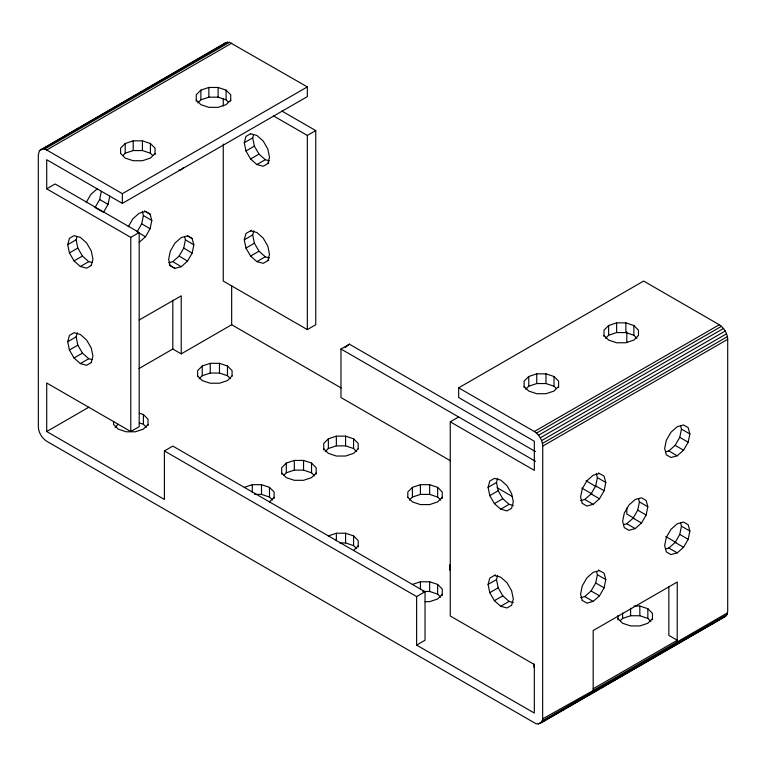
<?xml version="1.0" encoding="UTF-8"?>
<svg xmlns="http://www.w3.org/2000/svg" width="766" height="766" viewBox="0 0 766 766"><rect width="100%" height="100%" fill="white"/><g stroke="black" fill="none" stroke-linecap="round" stroke-linejoin="round"><path stroke-width="1.15" d="M138.981 368.551L172.819 349.018L181.226 353.873L181.226 295.829L139.192 319.996M416.627 645.106L534.333 713.06L534.333 664.524L450.255 615.979L450.255 421.827L534.333 470.362L534.333 441.235L458.662 397.554L458.662 387.845L534.333 431.526C539.216 434.676 542.462 440.278 542.74 446.09L542.644 716.44C544.023 721.352 538.862 726.264 534.333 722.769L46.707 441.245C41.584 437.922 38.07 431.813 38.348 425.647L38.3 154.856L39.43 150.653L225.721 42.628L229.494 42.293L307.338 86.903L307.338 96.612L122.368 203.392L46.707 159.711L46.707 188.838L130.785 237.374L139.192 232.519L139.192 426.681L130.785 431.536L46.707 382.99L46.707 431.536L164.412 499.489L164.412 450.944L172.819 446.09L425.034 591.716L425.034 640.252L416.627 645.106L416.627 596.57L164.412 450.944M458.662 387.845L643.632 281.055L719.293 324.746C724.186 327.886 727.422 333.497 727.7 339.309L727.7 611.124L727.001 614.6L724.684 616.841L539.973 723.516M593.181 690.52L677.192 641.937L677.259 582.007L593.181 630.542L593.181 690.52L542.701 718.843M102.52 211.828L95.051 207.509L99.666 199.514L101.351 191.261M103.458 212.364L108.073 204.369L109.758 196.115M144.506 210.88L150.107 214.183L151.802 220.484L150.107 228.747L145.492 236.742L137.085 231.782L141.7 223.787L143.395 215.533L142.265 211.33M168.616 262.767L172.819 261.646L179.12 256.055L183.735 248.06L185.429 239.806L184.587 236.646M192.142 238.552L187.526 235.89L181.226 237.575L174.916 243.167L170.301 251.162L168.616 259.415L170.301 265.725L174.916 268.387L181.226 266.702L187.526 261.11L192.142 253.115L193.836 244.861L192.142 238.552L187.479 235.746M580.571 500.61L584.774 499.489L591.084 493.898L595.699 485.903L597.384 477.639L596.264 473.436M582.208 503.329L586.88 506.029L593.181 504.344L599.491 498.752L604.106 490.757L605.791 482.494L604.106 476.193L598.495 472.957M580.571 597.691L584.774 596.561L591.084 590.979L595.699 582.983L597.384 574.72L596.542 571.57M582.208 600.41L586.88 603.11L593.181 601.415L599.491 595.824L604.106 587.828L605.791 579.575L604.106 573.274L598.495 570.038M623.658 524.605L626.808 523.753L633.118 518.161L637.733 510.166L639.418 501.912L638.576 498.762M646.14 515.02L647.825 506.766L646.14 500.457L641.468 497.766L635.215 499.489L628.915 505.081L624.3 513.076L622.605 521.33L624.3 527.63L628.915 530.302L635.215 528.607L641.525 523.015L646.14 515.02L637.733 510.166M665.692 451.787L668.852 450.944L675.152 445.352L679.768 437.357L681.462 429.104L680.62 425.953M688.174 442.212L689.869 433.958L688.174 427.648L683.511 424.958L677.259 426.681L670.949 432.263L666.334 440.259L664.649 448.522L666.334 454.822L670.949 457.494L677.259 455.799L683.559 450.207L688.174 442.212L679.768 437.357M665.692 548.868L668.852 548.025L675.152 542.433L679.768 534.438L681.462 526.185L680.62 523.034M688.174 539.293L689.869 531.039L688.174 524.729L683.502 522.039L677.259 523.753L670.949 529.344L666.334 537.339L664.649 545.603L666.334 551.903L670.949 554.574L677.259 552.88L683.559 547.288L688.174 539.293L679.768 534.438M91.317 265.486L86.644 268.186L80.334 266.501L74.034 260.909L69.419 252.914L67.724 244.651L69.419 238.35L74.082 235.65L80.334 237.374L86.644 242.966L91.259 250.961L92.945 259.214L91.259 265.524M91.901 262.489L88.741 261.646L82.441 256.055L77.826 248.06L76.131 239.796L76.973 236.646M91.317 362.567L86.644 365.267L80.334 363.582L74.034 357.99L69.419 349.995L67.724 341.732L69.419 335.431L74.082 332.731L80.334 334.455L86.644 340.047L91.259 348.042L92.945 356.295L91.259 362.605M91.901 359.57L88.741 358.727L82.441 353.136L77.826 345.14L76.131 336.877L77.261 332.674M268.799 163.014L263.198 166.251L256.888 164.566L250.587 158.974L245.972 150.979L244.277 142.725L245.972 136.415L250.635 133.724M269.498 160.841L265.295 159.711L258.994 154.119L254.379 146.124L252.684 137.87L253.527 134.72M268.799 260.095L263.198 263.332L256.888 261.646L250.587 256.055L245.972 248.06L244.277 239.806L245.972 233.496L251.574 230.26M267.813 163.589L269.498 157.289L267.813 149.025L263.198 141.03L256.888 135.438L250.587 133.753M269.498 257.922L265.295 256.792L258.994 251.2L254.379 243.205L252.684 234.951L253.814 230.748M267.813 260.67L269.498 254.36L267.813 246.106L263.198 238.111L256.888 232.519L250.587 230.834M488.095 487.348L489.78 481.048L494.453 478.348L500.705 480.071L507.006 485.663L511.621 493.658L513.316 501.912L511.621 508.222L507.006 510.884L500.705 509.189L494.396 503.607L489.78 495.612L488.095 487.348L496.502 482.494L497.622 478.29M494.396 575.457L500.705 577.152L507.006 582.744L511.621 590.739L513.316 598.993L511.621 605.293L507.006 607.965L500.705 606.27L494.396 600.678L489.78 592.683L488.095 584.429L489.78 578.129L495.382 574.893M513.316 602.545L509.112 601.415L502.802 595.824L498.187 587.828L496.502 579.575L497.622 575.371M86.232 202.425L90.848 194.43L97.148 188.838M128.267 226.793L132.882 218.798L139.192 213.207L145.492 211.512L150.107 214.183M155.038 154.598L155.038 148.125L150.423 143.51L142.428 140.848L133.198 140.848L125.203 143.51L120.588 148.125L120.588 153.526M122.895 155.527L125.203 153.219L133.198 150.557L142.428 150.557L150.423 153.219L152.731 155.527M230.71 101.208L230.71 94.735L226.094 90.12L218.099 87.458L208.869 87.458L200.874 90.12L196.259 94.735L196.259 101.208M197.791 102.903L200.874 99.829L208.869 97.167L218.099 97.167L226.094 99.829L228.402 102.137M155.038 153.459L150.423 158.074L142.428 160.736L133.198 160.736L125.203 158.074L120.588 153.459M230.71 100.068L226.094 104.683L218.099 107.345L208.869 107.345L200.874 104.683L196.259 100.068M115.092 427.332L118.165 424.249M232.079 376.01L232.079 370.62L227.464 366.004L219.469 363.343L210.238 363.343L202.243 366.004L197.628 370.62L197.628 376.01M148.01 424.488L143.395 429.104L135.4 431.775L126.16 431.775L118.165 429.104L113.55 424.488L113.55 421.29M199.17 378.787L202.243 375.713L210.238 373.052L219.469 373.052L227.464 375.713L230.537 378.787M232.079 375.953L227.464 380.568L219.469 383.23L210.238 383.23L202.243 380.568L197.628 375.953M316.157 474.173L316.157 467.7L311.542 463.085L303.547 460.423L294.307 460.423L286.312 463.085L281.697 467.7L281.697 474.173M284.004 475.102L286.312 472.794L294.307 470.123L303.547 470.123L311.542 472.794L314.615 475.868M358.191 448.828L358.191 443.428L353.576 438.813L345.581 436.151L336.351 436.151L328.355 438.813L323.74 443.428L323.74 449.901M269.498 501.912L274.113 497.297M325.272 451.595L328.355 448.522L336.351 445.86L345.581 445.86L353.576 448.522L356.65 451.595M316.157 473.034L311.542 477.649L303.547 480.311L294.307 480.311L286.312 477.649L281.697 473.034M358.191 448.761L353.576 453.376L345.581 456.038L336.351 456.038L328.355 453.376L323.74 448.761M442.26 498.446L442.26 491.973L437.645 487.358L429.649 484.687L420.419 484.687L412.424 487.358L407.809 491.973L407.809 497.364M353.576 550.457L358.191 545.842M558.596 387.586L558.596 381.114L553.981 376.499L545.986 373.837L536.755 373.837L528.76 376.499L524.135 381.114L524.135 387.586M409.35 500.141L412.424 497.057L420.419 494.396L429.649 494.396L437.645 497.057L440.728 500.141M525.677 389.291L528.76 386.208L536.755 383.546L545.986 383.546L553.981 386.208L556.288 388.515M638.461 335.546L638.461 330.156L633.846 325.531L625.851 322.869L616.62 322.869L608.625 325.531L604.01 330.156L604.01 336.619M442.26 497.297L437.645 501.912L429.649 504.583L420.419 504.583L412.424 501.912L407.809 497.297M605.552 338.323L608.625 335.24L616.62 332.578L625.851 332.578L633.846 335.24L636.929 338.323M558.596 386.447L553.981 391.062L545.986 393.724L536.755 393.724L528.76 391.062L524.135 386.447M638.461 335.479L633.846 340.094L625.851 342.766L616.62 342.766L608.625 340.094L604.01 335.479M442.26 594.378L437.645 598.993L429.649 601.655L425.034 601.655M620.297 620.719L622.605 618.411L630.6 615.749L639.84 615.749L647.835 618.411L650.909 621.485M652.45 618.65L647.835 623.265L639.84 625.927L630.6 625.927L622.605 623.265L617.99 618.65M224.39 43.863L225.721 42.628M183.591 167.524L181.226 169.621L179.12 170.186M139.192 242.334L145.492 236.742M345.169 347.649L349.373 344.164L535.434 451.586M677.192 641.937L727.566 612.781M39.43 150.653L227.464 42.092M40.761 149.418L44.533 149.083L229.494 42.293M44.533 149.083L46.707 150.002L231.667 43.212M46.707 188.838L55.114 183.984L139.192 232.519M46.707 150.002L122.368 193.683L307.338 86.903M67.724 244.651L76.131 239.796M244.277 142.725L252.684 137.87M69.419 252.914L77.826 248.06M245.972 150.979L254.379 146.124M74.034 260.909L82.441 256.055M250.587 158.974L258.994 154.119M273.5 115.905L307.329 135.438L315.745 130.584L315.745 324.746L307.329 329.6L223.26 281.065L223.26 144.075M80.334 266.501L88.741 261.646M256.888 164.566L265.295 159.711M67.724 341.732L76.131 336.877M244.277 239.806L252.684 234.951M69.419 349.995L77.826 345.14M245.972 248.06L254.379 243.205M74.034 357.99L82.441 353.136M250.587 256.055L258.994 251.2M80.334 363.582L88.741 358.727M256.888 261.646L265.295 256.792M46.707 431.536L88.952 407.148M181.226 353.873L231.667 324.746L341.109 387.931M450.532 460.816L340.966 397.554L340.966 349.018L349.373 344.164M450.255 421.827L458.662 416.972M534.333 431.526L719.293 324.746M536.506 433.116L721.467 326.335M538.536 435.26L723.497 328.47M540.279 437.807L725.239 331.017M541.61 440.584L726.57 333.804M542.452 443.409L727.413 336.628M542.74 446.09L727.7 339.309M489.78 495.612L498.187 490.757L496.502 482.494M494.396 503.607L502.802 498.752L509.112 504.344L513.316 505.464M500.705 509.189L509.112 504.344M416.627 596.57L425.034 591.716M488.095 584.429L496.502 579.575M489.78 592.683L498.187 587.828M494.396 600.678L502.802 595.824M500.705 606.27L509.112 601.415M593.181 688.787L677.259 640.252L668.852 635.397L668.852 586.66M538.297 723.908L540.356 722.721M542.424 721.524L544.482 720.327M547.585 718.546L549.643 717.349M551.712 716.153L554.804 714.362M556.872 713.175L558.941 711.978M560.999 710.791L564.102 709M566.16 707.803L568.228 706.606M570.287 705.419L573.389 703.628M575.448 702.432L582.677 698.257M584.745 697.07L591.965 692.885M594.033 691.698L597.126 689.907M599.194 688.711L605.389 685.139M608.482 683.349L614.677 679.768M617.769 677.977L619.838 676.78M621.896 675.593L623.964 674.396M627.057 672.605L629.125 671.418M631.194 670.221L633.252 669.024M636.355 667.234L638.413 666.047M640.481 664.85L643.574 663.059M645.642 661.872L647.701 660.675M649.769 659.488L652.862 657.697M654.93 656.5L656.998 655.303M659.057 654.116L662.159 652.326M664.218 651.129L666.286 649.941M668.345 648.745L671.447 646.954M673.505 645.767L679.701 642.186M682.803 640.395L688.988 636.814M692.091 635.024L694.149 633.836M696.217 632.639L703.447 628.465M705.505 627.268L707.573 626.081M710.666 624.29L712.734 623.093M715.827 621.303L717.895 620.115M719.954 618.918L722.022 617.722M541.323 722.491L726.024 615.979M542.242 720.902L727.001 614.6M244.277 487.358L252.273 484.687L261.503 484.687L269.498 487.358L274.113 491.973L274.113 498.446M328.355 535.894L336.351 533.232L345.581 533.232L353.576 535.894L358.191 540.509L358.191 546.981M412.424 584.429L420.419 581.767L429.649 581.767L437.645 584.429L442.26 589.044L442.26 595.517M599.491 473.522L593.181 475.217L586.88 480.809L582.265 488.804L580.571 497.057L582.265 503.367M599.491 570.603L593.181 572.298L586.88 577.89L582.265 585.885L580.571 594.138L582.265 600.448M723.056 617.128L724.684 616.841M254.58 494.396L261.503 494.396L269.498 497.057L272.581 500.141M339.807 542.931L345.581 542.931L353.576 545.603L356.65 548.676M422.727 591.476L429.649 591.476L437.645 594.138L440.728 597.221M634.066 606.04L639.84 606.04L647.835 608.702L652.45 613.317L652.45 619.79M139.393 413.209L143.395 414.54L148.01 419.165L148.01 425.628M139.393 422.918L143.395 424.249L146.469 427.332M281.907 111.051L315.745 130.584M681.462 429.104L689.869 433.958M675.152 445.352L683.559 450.207M668.852 450.944L677.259 455.799M597.384 477.639L605.791 482.494M639.418 501.912L647.825 506.766M681.462 526.185L689.869 531.039M99.666 199.514L108.073 204.369M595.699 485.903L604.106 490.757M586.086 480.828L596.417 486.793M340.966 349.018L535.558 461.362M581.815 488.066L592.147 494.041M633.989 518.189L626.808 514.053L626.808 508.097M665.769 536.545L676.024 542.462M591.084 493.898L599.491 498.752M633.118 518.161L641.525 523.015M675.152 542.433L683.559 547.288M584.774 499.489L593.181 504.344M626.808 523.753L635.215 528.607M668.852 548.025L677.259 552.88M497.048 487.674L512.559 496.627M597.384 574.72L605.791 579.575M595.699 582.983L604.106 587.828M591.084 590.979L599.491 595.824M584.774 596.561L593.181 601.415M143.395 215.533L151.802 220.484M141.7 223.787L150.107 228.747M185.429 239.806L193.836 244.861M183.735 248.06L192.142 253.115M179.12 256.055L187.526 261.11M172.819 261.646L181.226 266.702M169.315 265.017L174.916 268.387M498.187 490.757L502.802 498.752M647.835 608.702L647.835 618.411M639.84 606.04L639.84 615.749M633.846 325.531L633.846 335.24M630.6 608.194L630.6 615.749M626.808 331.802L626.808 342.526M625.851 322.869L625.851 332.578M622.605 613.02L622.605 618.411M617.99 615.452L617.99 619.79M616.62 322.869L616.62 332.578M608.625 325.531L608.625 335.24M553.981 376.499L553.981 386.208M545.986 373.837L545.986 383.546M536.755 373.837L536.755 383.546M533.921 663.988L533.921 667.253M528.76 376.499L528.76 386.208M449.843 564.781L449.843 570.172M437.645 487.358L437.645 497.057M437.645 584.429L437.645 594.138M429.649 484.687L429.649 494.396M429.649 581.767L429.649 591.476M420.419 484.687L420.419 494.396M420.419 581.767L420.419 589.322M412.424 487.358L412.424 497.057M353.576 438.813L353.576 448.522M353.576 535.894L353.576 545.603M345.581 436.151L345.581 445.86M345.581 533.232L345.581 542.931M336.351 436.151L336.351 445.86M336.351 533.232L336.351 540.777M328.355 438.813L328.355 448.522M311.542 463.085L311.542 472.794M307.329 135.438L307.329 329.6M303.547 460.423L303.547 470.123M294.307 460.423L294.307 470.123M286.312 463.085L286.312 472.794M269.498 487.358L269.498 497.057M261.503 484.687L261.503 494.396M252.273 484.687L252.273 492.241M231.667 285.68L231.667 324.746M227.464 366.004L227.464 375.713M226.094 90.12L226.094 99.829M223.26 98.814L223.26 105.957M219.469 363.343L219.469 373.052M218.099 87.458L218.099 97.167M210.238 363.343L210.238 373.052M208.869 87.458L208.869 97.167M202.243 366.004L202.243 375.713M200.874 90.12L200.874 99.829M172.819 300.282L172.819 349.018M150.423 143.51L150.423 153.219M143.395 414.54L143.395 424.249M142.428 140.848L142.428 150.557M133.198 140.848L133.198 150.557M130.785 237.374L130.785 431.536M125.203 143.51L125.203 153.219M122.368 193.683L122.368 203.392"/></g></svg>
